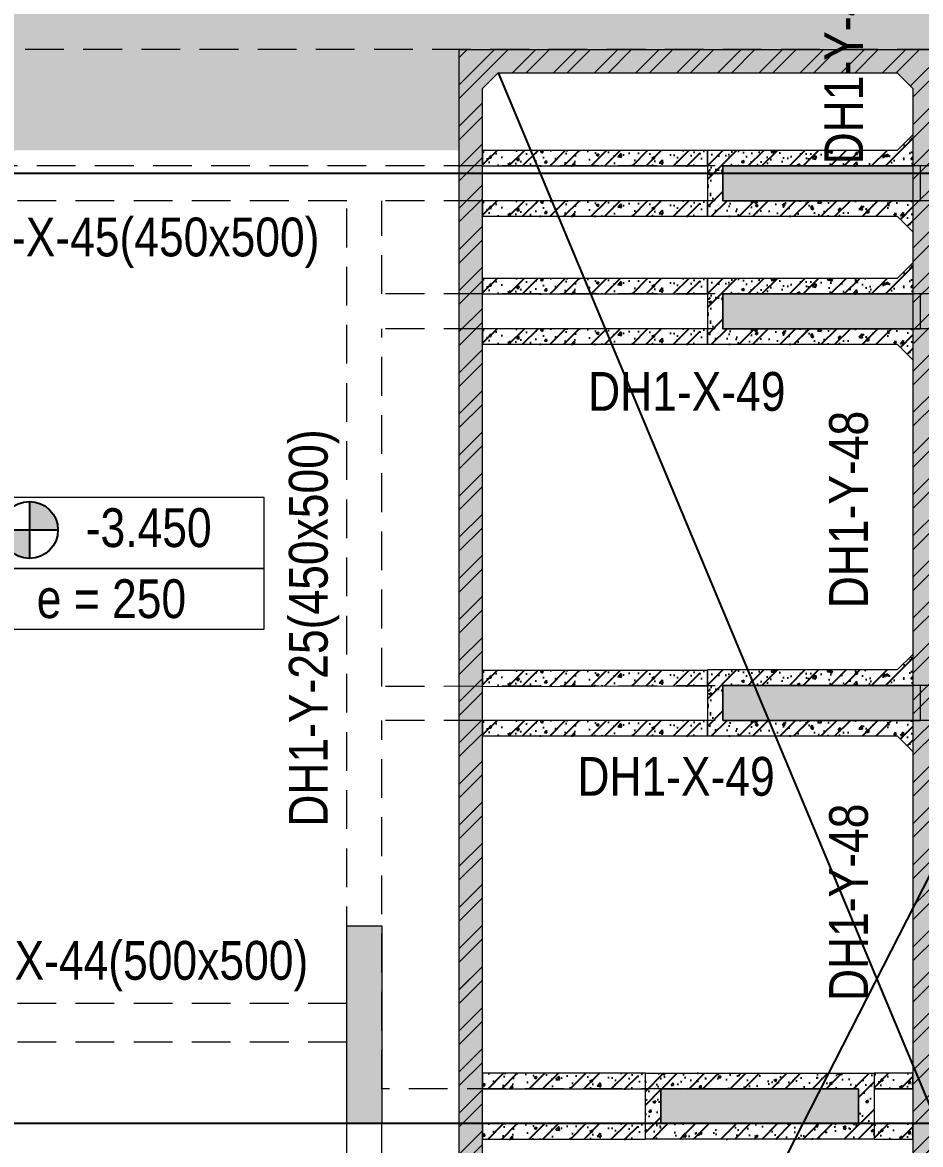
# Model space of a CAD drawing. Header units: millimetres. Extents: x 3718783 to 4027851, y 882487 to 1100782.
# Drawn here: x 3882144 to 3893729, y 917776 to 932246 of the extents above; entities that cross this region are included whole.
import ezdxf
from ezdxf.enums import TextEntityAlignment as Align

# ---------------------------------------------------------------- set-up
doc = ezdxf.new("R2010")
doc.units = ezdxf.units.MM
doc.header["$LTSCALE"] = 200
doc.header["$MEASUREMENT"] = 0
for name, pattern in [('CHG_XX_Cot_Ham 1$0$MB_Luoi truc$0$Center101', [13, 10, -1, 1, -1]), ('CHG_XX_Damsan_Ham 1$0$HIDDEN', [0.375, 0.25, -0.125]), ('CHG_XX_Luoi truc$0$MB_Luoi truc$0$Center101', [13, 10, -1, 1, -1]), ('HIDDEN', [0.375, 0.25, -0.125])]:
    doc.linetypes.add(name, pattern=pattern)
for name, color, linetype, lineweight in [('$0$DBAO', 3, 'Continuous', 13), ('$0$TTP-TEXT', 30, 'Continuous', 5), ('CHG_XX_Cot_Ham 1$0$Ap0302_PC', 150, 'Continuous', 9), ('CHG_XX_Cot_Ham 1$0$Ap0302_PC @ 1', 150, 'Continuous', 9), ('CHG_XX_Cot_Ham 1$0$Ap0302_PC @ 150', 150, 'Continuous', 9), ('CHG_XX_Cot_Ham 1$0$Ap0311_H', 8, 'Continuous', 15), ('CHG_XX_Cot_Ham 1$0$MB_Luoi truc$0$Grid Line', 251, 'CHG_XX_Cot_Ham 1$0$MB_Luoi truc$0$Center101', 9), ('CHG_XX_Cot_Ham 1$0$NS-DuongBao', 3, 'Continuous', 18), ('CHG_XX_Cot_Ham 1$0$Start hatch', 8, 'Continuous', 25), ('CHG_XX_Damsan_Ham 1$0$DGIONG', 4, 'Continuous', 13), ('CHG_XX_Damsan_Ham 1$0$DMo', 254, 'CHG_XX_Damsan_Ham 1$0$HIDDEN', 9), ('CHG_XX_Damsan_Ham 1$0$Start hatch', 8, 'Continuous', 25), ('CHG_XX_Damsan_Ham 1$0$Start net bao', 3, 'Continuous', 18), ('DMo', 254, 'HIDDEN', 9), ('TEXT P Y', 2, 'Continuous', 15)]:
    doc.layers.add(name, color=color, linetype=linetype, lineweight=lineweight)
for name, color, linetype in [('$0$GHI CHU', 7, 'Continuous'), ('CHG_XX_Cot_Ham 1$0$mb_cot tang 1-3$0$Concrete Line', 6, 'Continuous'), ('CHG_XX_Damsan_Ham 1$0$GHI CHU', 7, 'Continuous'), ('CHG_XX_Luoi truc$0$Grid', 34, 'Continuous'), ('CHG_XX_Luoi truc$0$Grid Line', 251, 'CHG_XX_Luoi truc$0$MB_Luoi truc$0$Center101'), ('mb_cot tang 1-3$0$Concrete Line', 6, 'Continuous'), ('TEXT P X', 1, 'Continuous')]:
    doc.layers.add(name, color=color, linetype=linetype)
doc.styles.add('$0$TTP-HelCon', font='VHELVCN_0.TTF')
doc.styles.add('CHG_XX_Luoi truc$0$MB_Luoi truc$0$Grid A-F$0$VNI-HelveCB', font='VHELVCB_0.TTF')
doc.styles.add('TTP-HelCon', font='VHELVCN_0.TTF')
pattern_1 = [(45, (-2213769.43, 588216.8), (-265.165043, 265.165043), []), (45, (-2213592.66, 588216.8), (-265.165043, 265.165043), [])]
pattern_2 = [(50, (-2213769.43, 588216.8), (358.63009, -31.376067), [37.5, -412.5]), (355, (-2213769.43, 588216.8), (-69.375667, 376.096067), [30, -330]), (100.451444, (-2213739.55, 588214.2), (289.254423, 344.719995), [31.870096, -350.571056]), (46.1842, (-2213769.43, 588316.8), (533.620665, -82.75964), [56.25, -618.75]), (96.635635, (-2213724.97, 588309.9), (467.33097, 487.0593), [47.80517, -525.85688]), (351.184164, (-2213769.43, 588316.8), (467.33097, 487.0593), [45, -495]), (21, (-2213719.43, 588291.8), (298.453526, -201.309445), [37.5, -412.5]), (326, (-2213719.43, 588291.8), (121.657666, 362.57502), [30, -330]), (71.451445, (-2213694.56, 588275.03), (420.11119, 161.265576), [31.870095, -350.571056]), (37.5, (-2213769.43, 588216.81), (6.079928, 166.446927), [0, -326, 0, -335, 0, -331.25]), (7.5, (-2213769.43, 588216.81), (131.534769, 197.205856), [0, -191, 0, -318.5, 0, -126.25]), (327.5, (-2213880.93, 588216.81), (266.911218, -11.277436), [0, -125, 0, -390, 0, -517.5]), (317.5, (-2213930.93, 588216.8), (291.593085, 50.052491), [0, -162.5, 0, -259, 0, -367.5])]
pattern_3 = [(50, (0, 0), (358.6301, -31.3761), [37.5, -412.5]), (355, (0, 0), (-69.3757, 376.0961), [30, -330]), (100.45144, (29.9, -2.6), (289.2544, 344.72), [31.8701, -350.571]), (46.1842, (0, 100), (533.6207, -82.7596), [56.25, -618.75]), (96.63564, (44.47, 93.1), (467.331, 487.0593), [47.8052, -525.857]), (351.18416, (0, 100), (467.331, 487.0593), [45, -495]), (21, (50, 75), (298.4535, -201.30945), [37.5, -412.5]), (326, (50, 75), (121.6577, 362.575), [30, -330]), (71.45144, (74.87, 58.22), (420.1112, 161.2656), [31.8701, -350.571]), (37.5, (0, 0), (6.07993, 166.44693), [0, -326, 0, -335, 0, -331.25]), (7.5, (0, 0), (131.53477, 197.20586), [0, -191, 0, -318.5, 0, -126.25]), (327.5, (-111.5, 0), (266.91122, -11.27744), [0, -125, 0, -390, 0, -517.5]), (317.5, (-161.5, 0), (291.5931, 50.0525), [0, -162.5, 0, -259, 0, -367.5])]

# ---------------------------------------------------------------- blocks, each defined once
blk = doc.blocks.new('*U403')
at = {"layer": 'CHG_XX_Luoi truc$0$Grid Line'}
blk.add_line((0, 0), (0, 438), dxfattribs=at)
at = {"layer": 'CHG_XX_Luoi truc$0$Grid', "lineweight": -2, "style": 'CHG_XX_Luoi truc$0$MB_Luoi truc$0$Grid A-F$0$VNI-HelveCB'}
for tag, p in [('GRIDSUB', (0, 447)), ('GRID', (0, -9))]:
    blk.add_attdef(tag, text='', height=5, dxfattribs=at).set_placement(p, align=Align.MIDDLE)
blk = doc.blocks.new('CHG_XX_Luoi truc')
at = {"layer": 'CHG_XX_Luoi truc$0$Grid', "xscale": 300.0000000000013, "yscale": 300.0000000000013, "zscale": 300.0000000000013, "rotation": 90}
for p in [(110703, 12250), (110703, 0)]:
    blk.add_blockref('*U403', p, dxfattribs=at)
blk = doc.blocks.new('*U548')
at = {"layer": 'CHG_XX_Cot_Ham 1$0$Ap0302_PC @ 1'}
h = blk.add_hatch(color=256, dxfattribs=at)
h.dxf.hatch_style = 1
h.paths.add_polyline_path([(450, 0), (0, 0), (0, -2550), (450, -2550)])
at = {"layer": 'CHG_XX_Cot_Ham 1$0$Ap0302_PC @ 150'}
h = blk.add_hatch(color=256, dxfattribs=at)
h.dxf.hatch_style = 1
h.paths.add_polyline_path([(450, 0), (0, 0), (0, -2550), (450, -2550)])
blk = doc.blocks.new('CHG_XX_Cot_Ham 1$0$Block A_C450x2250')
at = {"layer": 'CHG_XX_Cot_Ham 1$0$Ap0302_PC'}
blk.add_lwpolyline([(450, -2550), (0, -2550), (0, 0), (450, 0)], close=True, dxfattribs=at)
blk.add_blockref('*U548', (0, 0), dxfattribs=at)
blk = doc.blocks.new('CHG_XX_Cot_Ham 1')
at = {"layer": 'CHG_XX_Cot_Ham 1$0$Ap0311_H'}
h = blk.add_hatch(color=256, dxfattribs=at)
h.dxf.hatch_style = 1
h.paths.add_polyline_path([(99639.2, 163400), (-10900, 163400), (-10900, 85450), (-300, 85450), (-300, 84050), (32350, 84050), (32350, -9000), (103575.5, -9000), (106050, -6022), (106050, 158254.3)])
h.paths.add_polyline_path([(99533.7, 163100), (105750, 158110.4), (105750, 90450), (105650, 90450), (105650, 90450), (105750, 90450), (105750, 13850), (105750, 13825.9), (105750, -5913.6), (103434.7, -8700), (93600, -8700), (32650, -8700), (32650, 84350), (0, 84350), (0, 85750), (-10600, 85750), (-10600, 163100), (93600, 163100)], flags=16)
at = {"layer": 'CHG_XX_Cot_Ham 1$0$NS-DuongBao'}
h = blk.add_hatch(dxfattribs=at)
h.set_pattern_fill('ANSI32', color=256, scale=1000, style=0)
h.set_pattern_definition(pattern_1)
h.paths.add_polyline_path([(99450, -8200), (99250, -8400), (94099.8, -8400), (93899.8, -8200), (93899.8, 13349.8), (94100, 13550), (96700, 13550), (99250, 13550), (99450, 13350)], flags=16)
h.paths.add_polyline_path([(93599.8, 13850), (97000, 13850), (99550, 13850), (105750, 13850), (105750, -5913.6), (103434.7, -8700), (93599.8, -8700)])
h.paths.add_polyline_path([(99950, 13550), (105250, 13550), (105450, 13350), (105450, -5805.3), (103294, -8400), (99950, -8400), (99750, -8200), (99750, 13350)])
at = {"layer": 'CHG_XX_Cot_Ham 1$0$Start hatch'}
h = blk.add_hatch(dxfattribs=at)
h.set_pattern_fill('AR-CONC', color=256, scale=50)
h.set_pattern_definition(pattern_3)
h.paths.add_polyline_path([(99450, -8200), (99250, -8400), (94099.8, -8400), (93899.8, -8200), (93899.8, 13349.8), (94100, 13550), (96700, 13550), (99250, 13550), (99450, 13350)], flags=16)
h.paths.add_polyline_path([(93599.8, 13850), (97000, 13850), (99550, 13850), (105750, 13850), (105750, -5913.6), (103434.7, -8700), (93599.8, -8700)])
h.paths.add_polyline_path([(99950, 13550), (105250, 13550), (105450, 13350), (105450, -5805.3), (103294, -8400), (99950, -8400), (99750, -8200), (99750, 13350)])
h = blk.add_hatch(dxfattribs=at)
h.set_pattern_fill('AR-CONC', color=256, scale=50)
h.set_pattern_definition(pattern_2)
h.paths.add_polyline_path([(99450, 12750), (99250, 12550), (96800, 12550), (96800, 11700), (99250, 11700), (99450, 11500), (99450, 11900), (97000, 11900), (97000, 12350), (99450, 12350)])
h = blk.add_hatch(dxfattribs=at)
h.set_pattern_fill('ANSI32', color=256, scale=1000, style=0)
h.set_pattern_definition(pattern_1)
h.paths.add_polyline_path([(99450, 12750), (99250, 12550), (96800, 12550), (96800, 11700), (99250, 11700), (99450, 11500), (99450, 11900), (97000, 11900), (97000, 12350), (99450, 12350)])
h = blk.add_hatch(dxfattribs=at)
h.set_pattern_fill('AR-CONC', color=256, scale=50)
h.set_pattern_definition([(50, (-2213769.43, 586566.8), (358.63009, -31.376067), [37.5, -412.5]), (355, (-2213769.43, 586566.8), (-69.375667, 376.096067), [30, -330]), (100.451444, (-2213739.55, 586564.2), (289.254423, 344.719995), [31.870096, -350.571056]), (46.1842, (-2213769.43, 586666.8), (533.620665, -82.75964), [56.25, -618.75]), (96.635635, (-2213724.97, 586659.9), (467.33097, 487.0593), [47.80517, -525.85688]), (351.184164, (-2213769.43, 586666.8), (467.33097, 487.0593), [45, -495]), (21, (-2213719.43, 586641.8), (298.453526, -201.309445), [37.5, -412.5]), (326, (-2213719.43, 586641.8), (121.657666, 362.57502), [30, -330]), (71.451445, (-2213694.56, 586625.03), (420.11119, 161.265576), [31.870095, -350.571056]), (37.5, (-2213769.43, 586566.81), (6.079928, 166.446927), [0, -326, 0, -335, 0, -331.25]), (7.5, (-2213769.43, 586566.81), (131.534769, 197.205856), [0, -191, 0, -318.5, 0, -126.25]), (327.5, (-2213880.93, 586566.81), (266.911218, -11.277436), [0, -125, 0, -390, 0, -517.5]), (317.5, (-2213930.93, 586566.8), (291.593085, 50.052491), [0, -162.5, 0, -259, 0, -367.5])])
h.paths.add_polyline_path([(99450, 11100), (99250, 10900), (96800, 10900), (96800, 10050), (99250, 10050), (99450, 9850), (99450, 10250), (97000, 10250), (97000, 10700), (99450, 10700)])
h = blk.add_hatch(dxfattribs=at)
h.set_pattern_fill('ANSI32', color=256, scale=1000, style=0)
h.set_pattern_definition([(45, (-2213769.43, 586566.8), (-265.16504, 265.16504), []), (45, (-2213592.66, 586566.8), (-265.16504, 265.16504), [])])
h.paths.add_polyline_path([(99450, 11100), (99250, 10900), (96800, 10900), (96800, 10050), (99250, 10050), (99450, 9850), (99450, 10250), (97000, 10250), (97000, 10700), (99450, 10700)])
h = blk.add_hatch(dxfattribs=at)
h.set_pattern_fill('AR-CONC', color=256, scale=50)
h.set_pattern_definition([(50, (-2213769.43, 581516.8), (358.63009, -31.376067), [37.5, -412.5]), (355, (-2213769.43, 581516.8), (-69.375667, 376.096067), [30, -330]), (100.451444, (-2213739.55, 581514.2), (289.254423, 344.719995), [31.870096, -350.571056]), (46.1842, (-2213769.43, 581616.8), (533.620665, -82.75964), [56.25, -618.75]), (96.635635, (-2213724.97, 581609.9), (467.33097, 487.0593), [47.80517, -525.85688]), (351.184164, (-2213769.43, 581616.8), (467.33097, 487.0593), [45, -495]), (21, (-2213719.43, 581591.8), (298.453526, -201.309445), [37.5, -412.5]), (326, (-2213719.43, 581591.8), (121.657666, 362.57502), [30, -330]), (71.451445, (-2213694.56, 581575.03), (420.11119, 161.265576), [31.870095, -350.571056]), (37.5, (-2213769.43, 581516.81), (6.079928, 166.446927), [0, -326, 0, -335, 0, -331.25]), (7.5, (-2213769.43, 581516.81), (131.534769, 197.205856), [0, -191, 0, -318.5, 0, -126.25]), (327.5, (-2213880.93, 581516.81), (266.911218, -11.277436), [0, -125, 0, -390, 0, -517.5]), (317.5, (-2213930.93, 581516.8), (291.593085, 50.052491), [0, -162.5, 0, -259, 0, -367.5])])
h.paths.add_polyline_path([(99450, 6050), (99250, 5850), (96800, 5850), (96800, 5000), (99250, 5000), (99450, 4800), (99450, 5200), (97000, 5200), (97000, 5650), (99450, 5650)])
h = blk.add_hatch(dxfattribs=at)
h.set_pattern_fill('ANSI32', color=256, scale=1000, style=0)
h.set_pattern_definition([(45, (-2213769.43, 581516.8), (-265.16504, 265.16504), []), (45, (-2213592.66, 581516.8), (-265.16504, 265.16504), [])])
h.paths.add_polyline_path([(99450, 6050), (99250, 5850), (96800, 5850), (96800, 5000), (99250, 5000), (99450, 4800), (99450, 5200), (97000, 5200), (97000, 5650), (99450, 5650)])
h = blk.add_hatch(dxfattribs=at)
h.set_pattern_fill('AR-CONC', color=256, scale=50)
h.set_pattern_definition(pattern_2)
h.paths.add_polyline_path([(98950, 650), (96000, 650), (96000, -200), (98950, -200)])
h.paths.add_polyline_path([(98750, 450), (98750, 0), (96200, 0), (96200, 450)], flags=16)
h = blk.add_hatch(dxfattribs=at)
h.set_pattern_fill('ANSI32', color=256, scale=1000, style=0)
h.set_pattern_definition(pattern_1)
h.paths.add_polyline_path([(98950, 650), (96000, 650), (96000, -200), (98950, -200)])
h.paths.add_polyline_path([(98750, 450), (98750, 0), (96200, 0), (96200, 450)], flags=16)
at = {"layer": 'CHG_XX_Cot_Ham 1$0$MB_Luoi truc$0$Grid Line'}
blk.add_line((110702.9, 0), (-20697.1, 0), dxfattribs=at)
at = {"layer": 'CHG_XX_Cot_Ham 1$0$NS-DuongBao'}
for points in [[(93599.8, 13850), (97000, 13850), (97000, 13850), (99550, 13850), (99550, 13850), (105750, 13850), (105750, -5913.6), (103434.7, -8700), (93599.8, -8700), (93599.8, 13850)], [(99450, -8200), (99250, -8400), (94099.8, -8400), (93899.8, -8200), (93899.8, 13349.8), (94100, 13550), (96700, 13550), (96700, 13550), (99250, 13550), (99450, 13350), (99450, -8200)], [(99450, 12750), (99250, 12550), (96800, 12550), (96800, 11700), (99250, 11700), (99450, 11500)], [(99450, 11100), (99250, 10900), (96800, 10900), (96800, 10050), (99250, 10050), (99450, 9850)], [(99450, 6050), (99250, 5850), (96800, 5850), (96800, 5000), (99250, 5000), (99450, 4800)]]:
    blk.add_lwpolyline(points, dxfattribs=at)
for points in [[(97000, 12350), (99450, 12350), (99450, 11900), (97000, 11900)], [(97000, 10700), (99450, 10700), (99450, 10250), (97000, 10250)], [(97000, 5650), (99450, 5650), (99450, 5200), (97000, 5200)], [(96000, 650), (98950, 650), (98950, -200), (96000, -200)], [(96200, 450), (98750, 450), (98750, 0), (96200, 0)]]:
    blk.add_lwpolyline(points, close=True, dxfattribs=at)
at = {"layer": 'CHG_XX_Cot_Ham 1$0$Ap0302_PC', "xscale": -1, "rotation": 90}
for p in [(97000, 12350), (97000, 10700), (97000, 10700), (97000, 5650), (96200, 450)]:
    blk.add_blockref('CHG_XX_Cot_Ham 1$0$Block A_C450x2250', p, dxfattribs=at)
at = {"layer": 'CHG_XX_Cot_Ham 1$0$Ap0302_PC'}
blk.add_blockref('CHG_XX_Cot_Ham 1$0$Block A_C450x2250', (92150, 2550), dxfattribs=at)
at = {"layer": 'CHG_XX_Cot_Ham 1$0$mb_cot tang 1-3$0$Concrete Line'}
blk.add_blockref('CHG_XX_Luoi truc', (0, 0), dxfattribs=at)
blk = doc.blocks.new('CHG_XX_Damsan_Ham 1', base_point=(3089256, -609981))
at = {"layer": 'CHG_XX_Damsan_Ham 1$0$DMo'}
h = blk.add_hatch(dxfattribs=at)
h.set_pattern_fill('AR-SAND', color=256, scale=300)
h.set_pattern_definition([(37.5, (-3786254.53, -697000.4), (-18.89801, 578.04713), [0, -456, 0, -510, 0, -487.5]), (7.5, (-3786254.5, -697000.4), (530.93301, 846.64382), [0, -246, 0, -411, 0, -157.5]), (327.5, (-3786623.53, -697000.4), (934.24256, 1.697716), [0, -150, 0, -540, 0, -705]), (317.5, (-3786623.5, -697000.4), (901.83798, 263.30267), [0, -75, 0, -354, 0, -405])])
h.paths.add_polyline_path([(87200, 27400), (105750, 27400), (105750, 13850), (93600, 13850), (93600, 12550), (87200, 12550)])
at = {"layer": 'CHG_XX_Damsan_Ham 1$0$Start hatch'}
h = blk.add_hatch(dxfattribs=at)
h.set_pattern_fill('ANSI32', color=256, scale=1000, style=0)
h.set_pattern_definition([(45, (-95.23, -467.88), (-265.165, 265.165), []), (45, (81.55, -467.88), (-265.165, 265.165), [])])
h.paths.add_polyline_path([(93900, 12350), (96706, 12353), (96706, 12553), (93900, 12550)])
h = blk.add_hatch(dxfattribs=at)
h.set_pattern_fill('AR-CONC', color=256, scale=50)
h.set_pattern_definition(pattern_3)
h.paths.add_polyline_path([(93900, 12350), (96801, 12350), (96801, 12550), (93900, 12550)])
h = blk.add_hatch(dxfattribs=at)
h.set_pattern_fill('ANSI32', color=256, scale=1000, style=0)
h.set_pattern_definition([(45, (-95.23, -1117.88), (-265.165, 265.165), []), (45, (81.55, -1117.88), (-265.165, 265.165), [])])
h.paths.add_polyline_path([(93900, 11700), (96706, 11703), (96706, 11903), (93900, 11900)])
h = blk.add_hatch(dxfattribs=at)
h.set_pattern_fill('AR-CONC', color=256, scale=50)
h.set_pattern_definition([(50, (-4e-11, -650), (358.6301, -31.3761), [37.5, -412.5]), (355, (-4e-11, -650), (-69.3757, 376.096), [30, -330]), (100.45144, (29.9, -652.6), (289.2544, 344.72), [31.8701, -350.571]), (46.1842, (-4e-11, -550), (533.6207, -82.7596), [56.25, -618.75]), (96.63564, (44.47, -556.9), (467.331, 487.0593), [47.8052, -525.857]), (351.18416, (-4e-11, -550), (467.331, 487.0593), [45, -495]), (21, (50, -575), (298.4535, -201.30945), [37.5, -412.5]), (326, (50, -575), (121.6577, 362.575), [30, -330]), (71.45144, (74.87, -591.78), (420.1112, 161.2656), [31.8701, -350.571]), (37.5, (-4e-11, -650), (6.07993, 166.44693), [0, -326, 0, -335, 0, -331.25]), (7.5, (-4e-11, -650), (131.53477, 197.20586), [0, -191, 0, -318.5, 0, -126.25]), (327.5, (-111.5, -650), (266.91122, -11.27744), [0, -125, 0, -390, 0, -517.5]), (317.5, (-161.5, -650), (291.5931, 50.0525), [0, -162.5, 0, -259, 0, -367.5])])
h.paths.add_polyline_path([(93900, 11700), (96801, 11700), (96801, 11900), (93900, 11900)])
h = blk.add_hatch(dxfattribs=at)
h.set_pattern_fill('ANSI32', color=256, scale=1000, style=0)
h.set_pattern_definition([(45, (-95.23, -2117.88), (-265.165, 265.165), []), (45, (81.55, -2117.88), (-265.165, 265.165), [])])
h.paths.add_polyline_path([(93900, 10700), (96706, 10703), (96706, 10903), (93900, 10900)])
h = blk.add_hatch(dxfattribs=at)
h.set_pattern_fill('AR-CONC', color=256, scale=50)
h.set_pattern_definition([(50, (0, -1650), (358.6301, -31.3761), [37.5, -412.5]), (355, (0, -1650), (-69.3757, 376.096), [30, -330]), (100.45144, (29.9, -1652.6), (289.2544, 344.72), [31.8701, -350.571]), (46.1842, (0, -1550), (533.6207, -82.7596), [56.25, -618.75]), (96.63564, (44.47, -1556.9), (467.331, 487.0593), [47.8052, -525.857]), (351.18416, (0, -1550), (467.331, 487.0593), [45, -495]), (21, (50, -1575), (298.4535, -201.30945), [37.5, -412.5]), (326, (50, -1575), (121.6577, 362.575), [30, -330]), (71.45144, (74.87, -1591.78), (420.1112, 161.2656), [31.8701, -350.571]), (37.5, (0, -1650), (6.07993, 166.44693), [0, -326, 0, -335, 0, -331.25]), (7.5, (0, -1650), (131.53477, 197.20586), [0, -191, 0, -318.5, 0, -126.25]), (327.5, (-111.5, -1650), (266.91122, -11.27744), [0, -125, 0, -390, 0, -517.5]), (317.5, (-161.5, -1650), (291.5931, 50.0525), [0, -162.5, 0, -259, 0, -367.5])])
h.paths.add_polyline_path([(93900, 10700), (96801, 10700), (96801, 10900), (93900, 10900)])
h = blk.add_hatch(dxfattribs=at)
h.set_pattern_fill('ANSI32', color=256, scale=1000, style=0)
h.set_pattern_definition([(45, (-95.23, -2767.88), (-265.165, 265.165), []), (45, (81.55, -2767.88), (-265.165, 265.165), [])])
h.paths.add_polyline_path([(93900, 10050), (96706, 10053), (96706, 10253), (93900, 10250)])
h = blk.add_hatch(dxfattribs=at)
h.set_pattern_fill('AR-CONC', color=256, scale=50)
h.set_pattern_definition([(50, (-4e-11, -2300), (358.6301, -31.3761), [37.5, -412.5]), (355, (-4e-11, -2300), (-69.3757, 376.096), [30, -330]), (100.45144, (29.9, -2302.6), (289.2544, 344.72), [31.8701, -350.571]), (46.1842, (-4e-11, -2200), (533.6207, -82.7596), [56.25, -618.75]), (96.63564, (44.47, -2206.9), (467.331, 487.0593), [47.8052, -525.857]), (351.18416, (-4e-11, -2200), (467.331, 487.0593), [45, -495]), (21, (50, -2225), (298.4535, -201.30945), [37.5, -412.5]), (326, (50, -2225), (121.6577, 362.575), [30, -330]), (71.45144, (74.87, -2241.78), (420.1112, 161.2656), [31.8701, -350.571]), (37.5, (-4e-11, -2300), (6.07993, 166.44693), [0, -326, 0, -335, 0, -331.25]), (7.5, (-4e-11, -2300), (131.53477, 197.20586), [0, -191, 0, -318.5, 0, -126.25]), (327.5, (-111.5, -2300), (266.91122, -11.27744), [0, -125, 0, -390, 0, -517.5]), (317.5, (-161.5, -2300), (291.5931, 50.0525), [0, -162.5, 0, -259, 0, -367.5])])
h.paths.add_polyline_path([(93900, 10050), (96801, 10050), (96801, 10250), (93900, 10250)])
h = blk.add_hatch(dxfattribs=at)
h.set_pattern_fill('ANSI32', color=256, scale=1000, style=0)
h.set_pattern_definition([(45, (-95.23, -7173.13), (-265.165, 265.165), []), (45, (81.55, -7173.13), (-265.165, 265.165), [])])
h.paths.add_polyline_path([(93900, 5639), (96706, 5648), (96706, 5848), (93900, 5845)])
h = blk.add_hatch(dxfattribs=at)
h.set_pattern_fill('AR-CONC', color=256, scale=50)
h.set_pattern_definition([(50, (0, -6705.25), (358.6301, -31.3761), [37.5, -412.5]), (355, (0, -6705.25), (-69.3757, 376.096), [30, -330]), (100.45144, (29.9, -6707.86), (289.2544, 344.72), [31.8701, -350.571]), (46.1842, (0, -6605.25), (533.6207, -82.7596), [56.25, -618.75]), (96.63564, (44.47, -6612.14), (467.331, 487.0593), [47.8052, -525.857]), (351.18416, (0, -6605.25), (467.331, 487.0593), [45, -495]), (21, (50, -6630.25), (298.4535, -201.30945), [37.5, -412.5]), (326, (50, -6630.25), (121.6577, 362.575), [30, -330]), (71.45144, (74.87, -6647.02), (420.1112, 161.2656), [31.8701, -350.571]), (37.5, (0, -6705.25), (6.07993, 166.44693), [0, -326, 0, -335, 0, -331.25]), (7.5, (0, -6705.25), (131.53477, 197.20586), [0, -191, 0, -318.5, 0, -126.25]), (327.5, (-111.5, -6705.25), (266.91122, -11.27744), [0, -125, 0, -390, 0, -517.5]), (317.5, (-161.5, -6705.25), (291.5931, 50.0525), [0, -162.5, 0, -259, 0, -367.5])])
h.paths.add_polyline_path([(93900, 5639), (96801, 5645), (96801, 5845), (93900, 5845)])
h = blk.add_hatch(dxfattribs=at)
h.set_pattern_fill('ANSI32', color=256, scale=1000, style=0)
h.set_pattern_definition([(45, (-95.23, -7817.88), (-265.165, 265.165), []), (45, (81.55, -7817.88), (-265.165, 265.165), [])])
h.paths.add_polyline_path([(93900, 5000), (96706, 5003), (96706, 5203), (93900, 5200)])
h = blk.add_hatch(dxfattribs=at)
h.set_pattern_fill('AR-CONC', color=256, scale=50)
h.set_pattern_definition([(50, (-4e-11, -7350), (358.6301, -31.3761), [37.5, -412.5]), (355, (-4e-11, -7350), (-69.3757, 376.096), [30, -330]), (100.45144, (29.9, -7352.6), (289.2544, 344.72), [31.8701, -350.571]), (46.1842, (-4e-11, -7250), (533.6207, -82.7596), [56.25, -618.75]), (96.63564, (44.47, -7256.9), (467.331, 487.0593), [47.8052, -525.857]), (351.18416, (-4e-11, -7250), (467.331, 487.0593), [45, -495]), (21, (50, -7275), (298.4535, -201.30945), [37.5, -412.5]), (326, (50, -7275), (121.6577, 362.575), [30, -330]), (71.45144, (74.87, -7291.78), (420.1112, 161.2656), [31.8701, -350.571]), (37.5, (-4e-11, -7350), (6.07993, 166.44693), [0, -326, 0, -335, 0, -331.25]), (7.5, (-4e-11, -7350), (131.53477, 197.20586), [0, -191, 0, -318.5, 0, -126.25]), (327.5, (-111.5, -7350), (266.91122, -11.27744), [0, -125, 0, -390, 0, -517.5]), (317.5, (-161.5, -7350), (291.5931, 50.0525), [0, -162.5, 0, -259, 0, -367.5])])
h.paths.add_polyline_path([(93900, 5000), (96800, 5000), (96800, 5200), (93900, 5200)])
h = blk.add_hatch(dxfattribs=at)
h.set_pattern_fill('ANSI32', color=256, scale=1000, style=0)
h.set_pattern_definition([(45, (-895.23, -12367.88), (-265.165, 265.165), []), (45, (-718.45, -12367.88), (-265.165, 265.165), [])])
h.paths.add_polyline_path([(93900, 450), (95906, 453), (95906, 653), (93900, 650)])
h = blk.add_hatch(dxfattribs=at)
h.set_pattern_fill('AR-CONC', color=256, scale=50)
h.set_pattern_definition([(50, (-800, -11900), (358.6301, -31.3761), [37.5, -412.5]), (355, (-800, -11900), (-69.3757, 376.096), [30, -330]), (100.45144, (-770.1, -11902.6), (289.2544, 344.72), [31.8701, -350.571]), (46.1842, (-800, -11800), (533.6207, -82.7596), [56.25, -618.75]), (96.63564, (-755.53, -11806.9), (467.331, 487.0593), [47.8052, -525.857]), (351.18416, (-800, -11800), (467.331, 487.0593), [45, -495]), (21, (-750, -11825), (298.4535, -201.30945), [37.5, -412.5]), (326, (-750, -11825), (121.6577, 362.575), [30, -330]), (71.45144, (-725.13, -11841.78), (420.1112, 161.2656), [31.8701, -350.571]), (37.5, (-800, -11900), (6.07993, 166.44693), [0, -326, 0, -335, 0, -331.25]), (7.5, (-800, -11900), (131.53477, 197.20586), [0, -191, 0, -318.5, 0, -126.25]), (327.5, (-911.5, -11900), (266.91122, -11.27744), [0, -125, 0, -390, 0, -517.5]), (317.5, (-961.5, -11900), (291.5931, 50.0525), [0, -162.5, 0, -259, 0, -367.5])])
h.paths.add_polyline_path([(93900, 450), (96001, 450), (96001, 650), (93900, 650)])
h = blk.add_hatch(dxfattribs=at)
h.set_pattern_fill('AR-CONC', color=256, scale=50)
h.set_pattern_definition([(50, (5050.24, -11900), (358.6301, -31.3761), [37.5, -412.5]), (355, (5050.24, -11900), (-69.3757, 376.096), [30, -330]), (100.45144, (5080.12, -11902.6), (289.2544, 344.72), [31.8701, -350.571]), (46.1842, (5050.24, -11800), (533.6207, -82.7596), [56.25, -618.75]), (96.63564, (5094.7, -11806.9), (467.331, 487.0593), [47.8052, -525.857]), (351.18416, (5050.24, -11800), (467.331, 487.0593), [45, -495]), (21, (5100.24, -11825), (298.4535, -201.3094), [37.5, -412.5]), (326, (5100.24, -11825), (121.6577, 362.575), [30, -330]), (71.45144, (5125.1, -11841.78), (420.1112, 161.2656), [31.8701, -350.571]), (37.5, (5050.24, -11900), (6.07993, 166.44693), [0, -326, 0, -335, 0, -331.25]), (7.5, (5050.24, -11900), (131.53477, 197.20586), [0, -191, 0, -318.5, 0, -126.25]), (327.5, (4938.74, -11900), (266.91122, -11.27744), [0, -125, 0, -390, 0, -517.5]), (317.5, (4888.74, -11900), (291.5931, 50.0525), [0, -162.5, 0, -259, 0, -367.5])])
h.paths.add_polyline_path([(98950, 450), (99450, 450), (99450, 650), (98950, 650)])
h = blk.add_hatch(dxfattribs=at)
h.set_pattern_fill('ANSI32', color=256, scale=1000, style=0)
h.set_pattern_definition([(45, (4955, -12367.88), (-265.165, 265.165), []), (45, (5131.8, -12367.88), (-265.165, 265.165), [])])
h.paths.add_polyline_path([(98950, 450), (99450, 450), (99450, 650), (98950, 650)])
h = blk.add_hatch(dxfattribs=at)
h.set_pattern_fill('ANSI32', color=256, scale=1000, style=0)
h.set_pattern_definition([(45, (-895.23, -13017.88), (-265.165, 265.165), []), (45, (-718.45, -13017.88), (-265.165, 265.165), [])])
h.paths.add_polyline_path([(93900, -200), (95906, -197), (95906, 3), (93900, 0)])
h = blk.add_hatch(dxfattribs=at)
h.set_pattern_fill('AR-CONC', color=256, scale=50)
h.set_pattern_definition([(50, (-800, -12550), (358.6301, -31.3761), [37.5, -412.5]), (355, (-800, -12550), (-69.3757, 376.096), [30, -330]), (100.45144, (-770.1, -12552.6), (289.2544, 344.72), [31.8701, -350.571]), (46.1842, (-800, -12450), (533.6207, -82.7596), [56.25, -618.75]), (96.63564, (-755.53, -12456.9), (467.331, 487.0593), [47.8052, -525.857]), (351.18416, (-800, -12450), (467.331, 487.0593), [45, -495]), (21, (-750, -12475), (298.4535, -201.30945), [37.5, -412.5]), (326, (-750, -12475), (121.6577, 362.575), [30, -330]), (71.45144, (-725.13, -12491.78), (420.1112, 161.2656), [31.8701, -350.571]), (37.5, (-800, -12550), (6.07993, 166.44693), [0, -326, 0, -335, 0, -331.25]), (7.5, (-800, -12550), (131.53477, 197.20586), [0, -191, 0, -318.5, 0, -126.25]), (327.5, (-911.5, -12550), (266.91122, -11.27744), [0, -125, 0, -390, 0, -517.5]), (317.5, (-961.5, -12550), (291.5931, 50.0525), [0, -162.5, 0, -259, 0, -367.5])])
h.paths.add_polyline_path([(93900, -200), (96001, -200), (96001, 0), (93900, 0)])
h = blk.add_hatch(dxfattribs=at)
h.set_pattern_fill('AR-CONC', color=256, scale=50)
h.set_pattern_definition([(50, (5050.24, -12550), (358.6301, -31.3761), [37.5, -412.5]), (355, (5050.24, -12550), (-69.3757, 376.096), [30, -330]), (100.45144, (5080.12, -12552.6), (289.2544, 344.72), [31.8701, -350.571]), (46.1842, (5050.24, -12450), (533.6207, -82.7596), [56.25, -618.75]), (96.63564, (5094.7, -12456.9), (467.331, 487.0593), [47.8052, -525.857]), (351.18416, (5050.24, -12450), (467.331, 487.0593), [45, -495]), (21, (5100.24, -12475), (298.4535, -201.3094), [37.5, -412.5]), (326, (5100.24, -12475), (121.6577, 362.575), [30, -330]), (71.45144, (5125.1, -12491.78), (420.1112, 161.2656), [31.8701, -350.571]), (37.5, (5050.24, -12550), (6.07993, 166.44693), [0, -326, 0, -335, 0, -331.25]), (7.5, (5050.24, -12550), (131.53477, 197.20586), [0, -191, 0, -318.5, 0, -126.25]), (327.5, (4938.74, -12550), (266.91122, -11.27744), [0, -125, 0, -390, 0, -517.5]), (317.5, (4888.74, -12550), (291.5931, 50.0525), [0, -162.5, 0, -259, 0, -367.5])])
h.paths.add_polyline_path([(98950, -200), (99450, -200), (99450, 0), (98950, 0)])
h = blk.add_hatch(dxfattribs=at)
h.set_pattern_fill('ANSI32', color=256, scale=1000, style=0)
h.set_pattern_definition([(45, (4955, -13017.88), (-265.165, 265.165), []), (45, (5131.8, -13017.88), (-265.165, 265.165), [])])
h.paths.add_polyline_path([(98950, -200), (99450, -200), (99450, 0), (98950, 0)])
at = {"layer": 'CHG_XX_Damsan_Ham 1$0$DMo', "ltscale": 10}
for p, q in [((105750, 13850), (87200, 13850)), ((105150, 12350), (86600, 12350)), ((92150, 11900), (86250, 11900)), ((92150, 1550), (92150, 11900)), ((105150, 11900), (92600, 11900)), ((92600, 10700), (92600, 11900)), ((105150, 10700), (92600, 10700)), ((105150, 10250), (92600, 10250)), ((92600, 5637), (92600, 10250)), ((105150, 5661), (92600, 5637)), ((92600, 450), (92600, 5200)), ((105150, 5200), (92600, 5200)), ((92150, 1550), (86225, 1550)), ((92150, 1050), (86225, 1050)), ((92150, -8700), (92150, 1050)), ((105450, 450), (92600, 450)), ((92600, -8700), (92600, 0)), ((105450, 0), (92600, 0))]:
    blk.add_line(p, q, dxfattribs=at)
at = {"layer": 'CHG_XX_Damsan_Ham 1$0$GHI CHU'}
for p, q in [((93900, -8100), (104950, 13550)), ((94100, 13550), (103106, -8000))]:
    blk.add_line(p, q, dxfattribs=at)
at = {"layer": 'CHG_XX_Damsan_Ham 1$0$Start net bao', "color": 1}
for points in [[(93900, 12350), (96801, 12350), (96801, 12550), (93900, 12550)], [(93900, 11700), (96801, 11700), (96801, 11900), (93900, 11900)], [(93900, 10700), (96801, 10700), (96801, 10900), (93900, 10900)], [(93900, 10050), (96801, 10050), (96801, 10250), (93900, 10250)], [(93900, 5639), (96801, 5645), (96801, 5845), (93900, 5845)], [(93900, 5000), (96800, 5000), (96800, 5200), (93900, 5200)], [(93900, 450), (96001, 450), (96001, 650), (93900, 650)], [(98950, 450), (99450, 450), (99450, 650), (98950, 650)], [(93900, -200), (96001, -200), (96001, 0), (93900, 0)], [(98950, -200), (99450, -200), (99450, 0), (98950, 0)]]:
    blk.add_lwpolyline(points, close=True, dxfattribs=at)
at = {"layer": 'CHG_XX_Damsan_Ham 1$0$DGIONG'}
blk.add_blockref('CHG_XX_Cot_Ham 1', (0, 0), dxfattribs=at)
blk = doc.blocks.new('$0$Hh2')
at = {"layer": '$0$GHI CHU'}
h = blk.add_hatch(color=256, dxfattribs=at)
h.dxf.hatch_style = 1
h.paths.add_polyline_path([(-991105, 1978264, 0.414214), (-991473, 1978632), (-991473, 1978264)])
h.paths.add_polyline_path([(-991473, 1977895), (-991473, 1978264), (-991841, 1978264, 0.414214)])
at = {"layer": '$0$DBAO'}
for points in [[(-992113, 1978683), (-992113, 1977767), (-988446, 1977767), (-988446, 1978683)], [(-992113, 1977767), (-992113, 1976983), (-988446, 1976983), (-988446, 1977767)]]:
    blk.add_lwpolyline(points, close=True, dxfattribs=at)
at = {"layer": '$0$GHI CHU'}
for p, q in [((-991473, 1978632), (-991473, 1977895)), ((-991841, 1978264), (-991105, 1978264))]:
    blk.add_line(p, q, dxfattribs=at)
blk.add_circle((-991473, 1978264), 368, dxfattribs=at)
at = {"layer": '$0$TTP-TEXT', "style": '$0$TTP-HelCon'}
for s, p in [(' -3.450', (-990906, 1978044)), ('e = 250', (-991379, 1977128))]:
    blk.add_text(s, height=500, dxfattribs=at).set_placement(p)

msp = doc.modelspace()

# ---------------------------------------------------------------- block references
msp.add_blockref('$0$Hh2', (4873707.01763, -1052563.07327))
at = {"layer": 'DMo'}
msp.add_blockref('CHG_XX_Damsan_Ham 1', (6883434.59583, 308064.69934), dxfattribs=at)
at = {"layer": 'mb_cot tang 1-3$0$Concrete Line'}
msp.add_blockref('CHG_XX_Cot_Ham 1', (3794178.65102, 918045.71079), dxfattribs=at)
msp.add_blockref('CHG_XX_Cot_Ham 1', (3794178.65102, 918045.71079), dxfattribs=at)

# ---------------------------------------------------------------- texts
at = {"layer": 'TEXT P X', "style": 'TTP-HelCon'}
for s, p in [('DH1-X-45(450x500)', (3880850.69555, 929229.26399)), ('DH1-X-49', (3889440.72579, 927237.85902)), ('DH1-X-49', (3889302.24705, 922274.36221)), ('DH1-X-44(500x500)', (3880705.85651, 919901.41067))]:
    msp.add_text(s, height=500, dxfattribs=at).set_placement(p)
at = {"layer": 'TEXT P Y', "color": 4, "style": 'TTP-HelCon'}
msp.add_text('DH1-Y-48(500x500)', height=500, rotation=90, dxfattribs=at).set_placement((3892987.77118, 930415.53583))
at = {"layer": 'TEXT P Y', "style": 'TTP-HelCon'}
for s, p in [('DH1-Y-48', (3893049.4, 924692.233)), ('DH1-Y-25(450x500)', (3886080.95927, 921874.51655)), ('DH1-Y-48', (3893049.4, 919627.053))]:
    msp.add_text(s, height=500, rotation=90, dxfattribs=at).set_placement(p)

doc.saveas('drawing.dxf')
